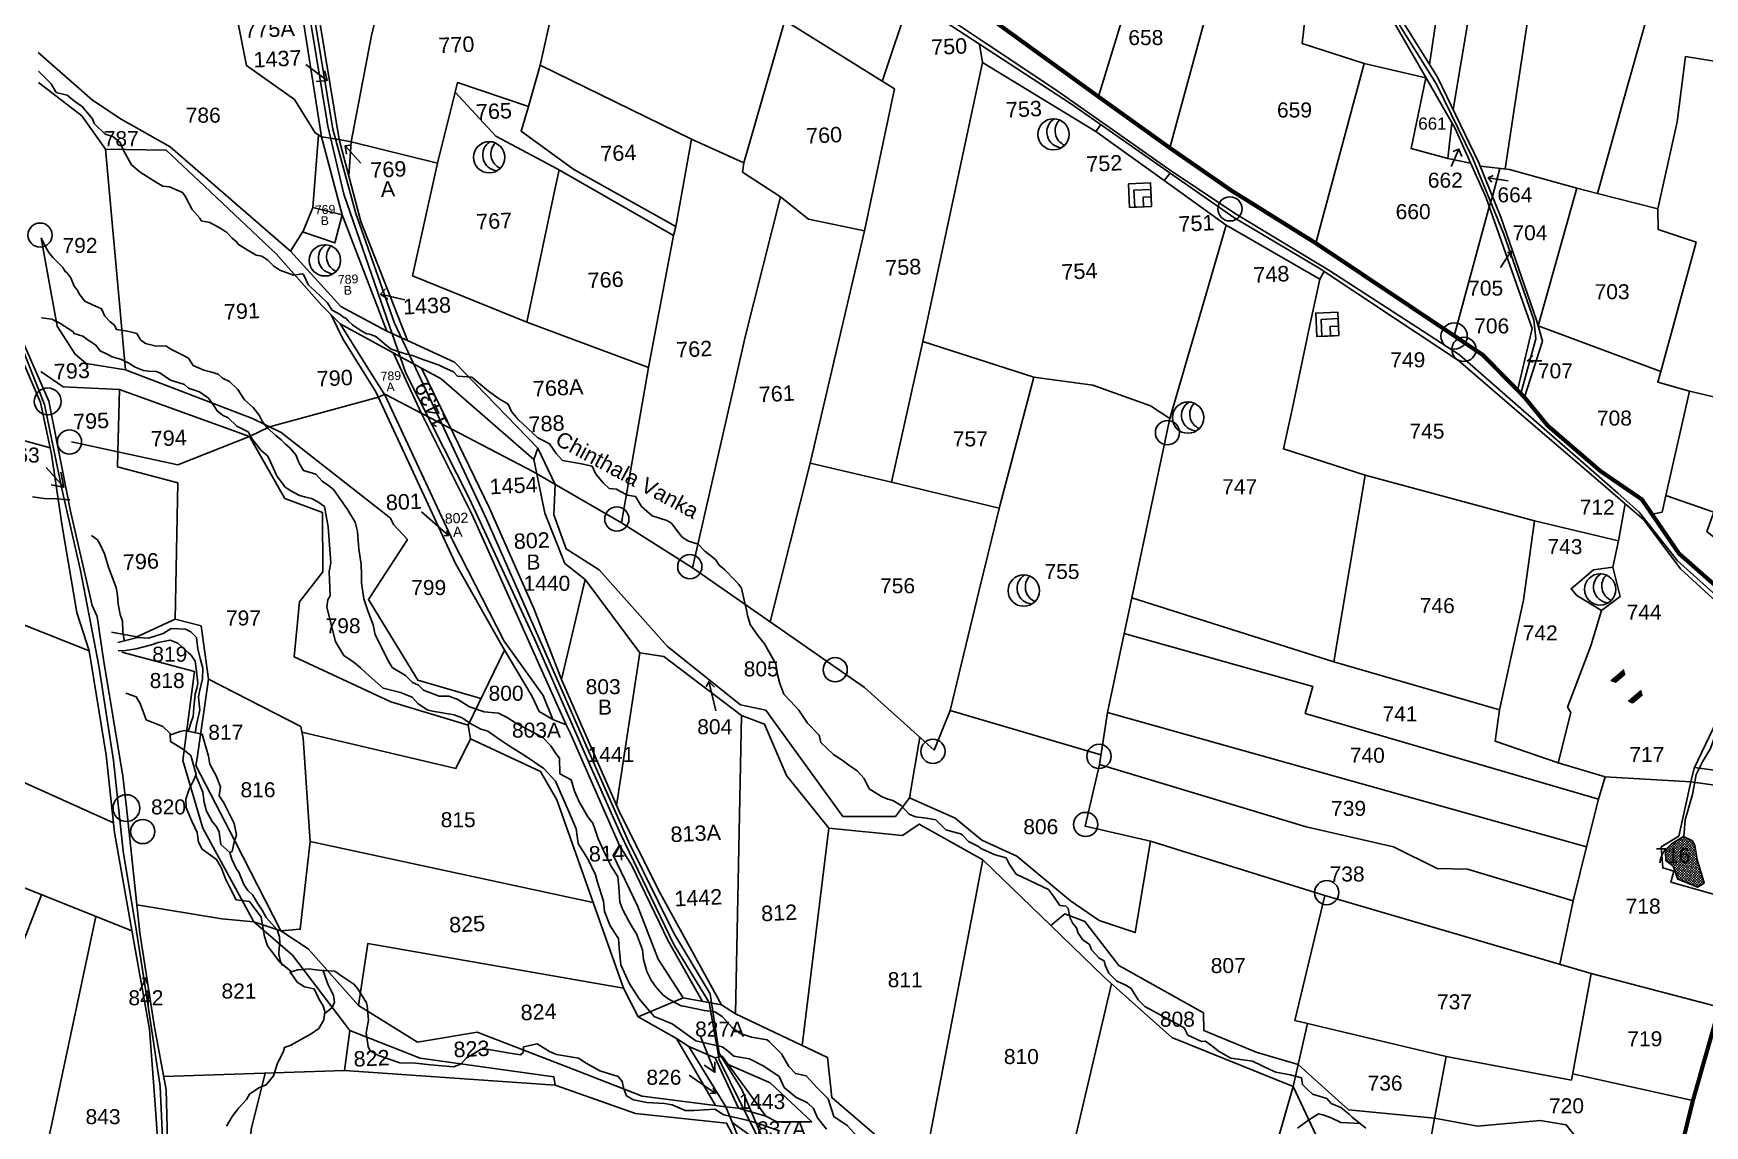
# Model space of a CAD drawing. Header units: millimetres. Extents: x 194974 to 225661, y 1604136 to 1614862.
# Drawn here: x 197911 to 199803, y 1606914 to 1608151 of the extents above; entities that cross this region are included whole.
import ezdxf

# ---------------------------------------------------------------- set-up
doc = ezdxf.new("R2010")
doc.units = ezdxf.units.MM
doc.header["$LTSCALE"] = 15
for name, color, linetype in [('BOUNDRY STONES', 240, 'Continuous'), ('PLOTS', 7, 'Continuous'), ('PLOTS NO', 7, 'Continuous'), ('ROADS', 1, 'Continuous'), ('STREAMS', 4, 'Continuous'), ('VILLAGE BOUNDRY', 5, 'Continuous'), ('wells', 7, 'Continuous')]:
    doc.layers.add(name, color=color, linetype=linetype)
doc.styles.get("Standard").update_dxf_attribs({"font": 'arial.ttf'})

# ---------------------------------------------------------------- blocks, each defined once
blk = doc.blocks.new('DROP')
h = blk.add_hatch()
h.set_pattern_fill('ANSI31', color=1, scale=10, angle=45)
h.set_pattern_definition([(90, (-324.4107, -25.7687), (-1.25, 0), [])])
h.paths.add_polyline_path([(-9.9, -4.3), (-13.8, 4.1), (13.8, 4.1), (10.2, -4.3)])

msp = doc.modelspace()

# ---------------------------------------------------------------- hatches: boundary and pattern name
at = {"layer": 'wells'}
h = msp.add_hatch(dxfattribs=at)
h.set_pattern_fill('DASH', color=4, scale=11.805297, angle=2.6274)
h.set_pattern_definition([(2.627391, (171782.2377, 1603554.0763), (1.40646568, 1.541756024), [1.47566212, -1.47566212])])
h.paths.add_polyline_path([(199779.1, 1607241.7), (199789.2, 1607236.8), (199792.1, 1607231.5), (199793.7, 1607220.2), (199794.5, 1607215.1), (199800.1, 1607196.6), (199802.5, 1607188.7), (199795.1, 1607184.4), (199779.4, 1607190.6), (199772.6, 1607193.3), (199767.3, 1607208.1), (199759.1, 1607214.3), (199758.9, 1607224.3), (199761.1, 1607229), (199765.7, 1607233.2)])

# ---------------------------------------------------------------- linework, layer by layer
at = {"layer": 'BOUNDRY STONES', "color": 1}
for centre, radius in [((199265.7, 1607952.4), 13.7), ((197918.8, 1607922.7), 13.7), ((199519.5, 1607808.4), 14.9), ((199530.6, 1607793.3), 13.7), ((197927.5, 1607734.4), 15.2), ((197952.1, 1607688.4), 13.7), ((199195, 1607699), 13.7), ((198571.7, 1607601.2), 13.7), ((198654.3, 1607547.2), 13.7), ((198818.9, 1607430.5), 13.7), ((199117.5, 1607332.4), 13.7), ((198016.6, 1607273.8), 15.2), ((199102.4, 1607255.3), 13.7), ((198035, 1607247.3), 13.7), ((199375.3, 1607178.1), 13.7)]:
    msp.add_circle(centre, radius, dxfattribs=at)
at = {"layer": 'PLOTS'}
for points in [[(199599, 1607739.2), (199619.4, 1607802.5), (199612.6, 1607826.4), (199572.5, 1607943), (199547.6, 1608004.7), (199500.8, 1608101.5), (199459.2, 1608167.8), (199386.2, 1608290.1), (199325.3, 1608401.5), (199254.4, 1608552.3), (199202.4, 1608663), (199108, 1608784.4), (199094.4, 1608801.9), (199019.2, 1608930.4), (198954.7, 1609041), (198895.6, 1609142.4), (198833.5, 1609249.1), (198791.9, 1609352), (198768.4, 1609399.9), (198735.9, 1609440.6), (198713.9, 1609468.1), (198650.3, 1609523.9), (198571.2, 1609589.4), (198481.5, 1609658.3)], [(199020.1, 1608903.6), (199070.4, 1608819), (199092.4, 1608782.2), (199102.4, 1608781), (199166.5, 1608690.4), (199196.7, 1608652.3), (199254.7, 1608525.2), (199301.6, 1608422.5), (199342.4, 1608351.6), (199410.5, 1608234.8), (199488.1, 1608099.9), (199520.5, 1608043.5), (199555.7, 1607964.8), (199594.7, 1607854.4), (199607.9, 1607817.1), (199591.4, 1607746.9)], [(198125.6, 1608592.3), (198189.9, 1608555.1), (198314, 1608491.6), (198435.1, 1608429.7), (198561.7, 1608380.4), (198669.2, 1608331.8), (198729.5, 1608304.5), (198843.6, 1608229.8), (198903.3, 1608190.7), (198982.1, 1608139.1), (199086.5, 1608070.8), (199198.1, 1607992.9), (199270, 1607942.8), (199366.8, 1607885.3), (199453.3, 1607827.9), (199524.5, 1607780.7), (199590.6, 1607723.8), (199685.3, 1607642.4), (199713.2, 1607618.4), (199734.4, 1607600.2), (199775.7, 1607544.7), (199852.4, 1607474.5), (199888.5, 1607451.1), (199921.5, 1607432.8)], [(198177, 1608477.2), (198192.3, 1608322.6), (198212.6, 1608193.1), (198237.5, 1608033.9), (198257.3, 1608031.1)], [(198338, 1608331.1), (198294.1, 1608148.7), (198271.1, 1608028.5), (198257.3, 1608031.1), (198224.1, 1608232.8), (198210.6, 1608315.4), (198197.9, 1608469.5)], [(199512.2, 1608009.3), (199470.7, 1608020.6), (199487.5, 1608100.9), (199417.6, 1608117.2), (199347.6, 1608139.5), (199350.9, 1608169.5), (199363.6, 1608226.3), (199376.4, 1608293.2), (199388.9, 1608374.5)], [(199527.1, 1608354.3), (199491.7, 1608116)], [(199565.9, 1608348.9), (199518.4, 1608065)], [(199577.3, 1607997.6), (199628.9, 1608340.1)], [(199755.2, 1608232.2), (199711.2, 1608075.4), (199681.6, 1607969.9), (199750.2, 1607952.3), (199772, 1608051), (199781.4, 1608124.8), (200090, 1608074.8)], [(198271.1, 1608028.5), (198368.7, 1608004.3), (198388.6, 1608084.6), (198391.3, 1608095.4), (198471.6, 1608068.4), (198485, 1608115), (198507.7, 1608216.5)], [(199246.5, 1608200.5), (199161, 1608224.1), (199116.8, 1608079.5)], [(199197.6, 1608021.5), (199246.5, 1608200.5), (199350.9, 1608169.5)], [(198872.2, 1608096.8), (198903.3, 1608190.7)], [(198143.6, 1608160.6), (198152.6, 1608114.6), (198206.8, 1608076.1), (198230.1, 1608038.7), (198237.5, 1608033.9), (198260.9, 1607945.7), (198311.5, 1607814.1), (198334.6, 1607803.5), (198281.9, 1607938.2), (198257.3, 1608031.1)], [(198715.4, 1608004.6), (198761.7, 1608165.7), (198886, 1608088.2), (198852.1, 1607927.4), (198788.5, 1607940.8), (198757.1, 1607966)], [(197954.3, 1607688.7), (198006.9, 1607677.3), (198074.8, 1607662.6), (198155.7, 1607694.8), (198178.7, 1607705.6), (198301.8, 1607739.3), (198308.9, 1607742.6), (198385.7, 1607702.4), (198477.4, 1607654.5), (198577.1, 1607596.8), (198657.3, 1607545.8), (198745.1, 1607484.7), (198851.9, 1607410.4), (198930.9, 1607339.6), (198949, 1607384.5), (198982, 1607520.8), (199005.1, 1607616.1), (199043.9, 1607761.9), (198917.9, 1607802.2), (198985.6, 1608118.1), (198982.1, 1608139.1)], [(197916.6, 1608129.3), (197978.2, 1608075.6), (198010.5, 1608053.8), (198066.2, 1608022.5), (198151.3, 1607948.6), (198202.2, 1607904.4), (198259.3, 1607841.8), (198311.5, 1607814.1)], [(199113.9, 1608040), (198985.6, 1608118.1)], [(199362.8, 1607913.6), (199417.6, 1608117.2)], [(198471.6, 1608068.4), (198463.5, 1608040.3), (198522.9, 1607997.1), (198638.6, 1607932.4), (198656.2, 1608031.5), (198485, 1608115)], [(198334.6, 1607803.5), (198387.8, 1607778.8), (198482.3, 1607681.6), (198477.9, 1607668.7), (198372.8, 1607760.1), (198322.7, 1607787.3), (198258.5, 1607822.1), (198237.8, 1607842.8), (198186, 1607901.3), (198104.9, 1607978), (198061.7, 1608018.9), (197992.9, 1608019.9), (197965.9, 1608057.9), (197917, 1608095.5)], [(198388.6, 1608084.6), (198434.8, 1608034.7), (198505, 1607997.3), (198635.9, 1607922.3), (198638.6, 1607932.4)], [(199191.1, 1607984.5), (199114, 1608039.9), (199119.5, 1608047.8)], [(199516.8, 1608049.9), (199512.2, 1608009.3), (199538.1, 1608004.1)], [(198202.2, 1607904.4), (198216.9, 1607928), (198227.7, 1607954), (198233.8, 1608036.3)], [(198268.4, 1607989.3), (198271.1, 1608028.5)], [(198657.3, 1607545.8), (198717.4, 1607809.1), (198757.1, 1607966), (198714.1, 1607994), (198715.4, 1608004.6), (198656.2, 1608031.5)], [(197992.9, 1608019.9), (198015.6, 1607770.3), (197970.9, 1607777.2), (197958.6, 1607787.7), (197938.2, 1607819.6), (197919.9, 1607919.3)], [(198469.9, 1607824), (198340.5, 1607876.6), (198368.7, 1608004.3)], [(198635.9, 1607922.3), (198607.6, 1607772.9), (198469.9, 1607824), (198501.3, 1607972.3), (198506.5, 1607996.5)], [(199043.9, 1607761.9), (199110.5, 1607752.9), (199175.8, 1607729.4), (199197.6, 1607714.9), (199261.4, 1607934.1), (199191.1, 1607984.5), (199198.1, 1607992.9)], [(199571.1, 1607998.3), (199563, 1607966.6), (199559.2, 1607954.8), (199519.4, 1607808.8)], [(199658.4, 1607976), (199582.1, 1607997), (199549.2, 1608000.8)], [(197777.2, 1607977.1), (197724.4, 1607738.9), (197930.2, 1607681.9)], [(199753.3, 1607768.4), (199614.5, 1607819.8), (199658.4, 1607976), (199681.6, 1607969.9)], [(198216, 1607926.5), (198252.4, 1607913.8), (198260.9, 1607945.7), (198227.7, 1607954)], [(199750.2, 1607952.3), (199750.5, 1607929.1), (199793.6, 1607914.8), (199753.3, 1607768.4), (199749.9, 1607756.1), (199785.8, 1607745.8), (199871.3, 1607725.8), (199984.1, 1607699.1)], [(199261.4, 1607934.1), (199367.4, 1607872.7), (199372.5, 1607881.5)], [(198852.1, 1607927.4), (198790.6, 1607664.3), (198882.6, 1607642.8), (199004.4, 1607613.3)], [(199367.4, 1607872.7), (199356.3, 1607820.8), (199336.4, 1607727.2), (199326.5, 1607680.6), (199418.6, 1607651), (199610.5, 1607599.2), (199705.7, 1607576.6), (199713.2, 1607618.4)], [(198258.5, 1607822.1), (198295.2, 1607763.8), (198309.6, 1607741), (198386.5, 1607575.7), (198444.3, 1607463), (198488.4, 1607401.5), (198499.3, 1607374.1), (198483.7, 1607383.1), (198475.7, 1607400.3), (198441.5, 1607458), (198389.2, 1607550.8), (198348.7, 1607638), (198299, 1607745.4), (198261.6, 1607805.2), (198248.2, 1607832.5)], [(197896.4, 1607809), (197928.7, 1607734.7), (197953.3, 1607610), (197977.8, 1607503.3), (197983.4, 1607490.7), (197990.8, 1607442.1), (198012.4, 1607309.8), (198016.8, 1607274.5), (198031.7, 1607132.4), (198048.5, 1607025.9), (198061.5, 1606954.9), (198064, 1606869.3)], [(198882.6, 1607642.8), (198917.9, 1607802.2)], [(197896.5, 1607786), (197919.2, 1607733.3), (197931.7, 1607674.7), (197943.9, 1607593.1), (197960.5, 1607495.2), (197974.4, 1607451.8), (197993.8, 1607333.8), (198002.9, 1607246.3), (198024.1, 1607126.9), (198042.5, 1607023.3), (198048.6, 1606943.5), (198055.6, 1606845.9)], [(198514.2, 1607368.1), (198483, 1607438.1), (198429.8, 1607557.2), (198408.1, 1607605.8), (198350.7, 1607720.7), (198318.5, 1607789.6)], [(197919.6, 1607768.3), (197944.9, 1607751), (198008.7, 1607747.9), (198155.7, 1607694.8), (198195.8, 1607624.4), (198238.7, 1607608.5), (198238.9, 1607541.2), (198212.6, 1607507.3), (198206.5, 1607445.3), (198315.9, 1607394), (198403.3, 1607367.7), (198444.6, 1607452.8)], [(198417.9, 1607397.8), (198346.4, 1607418.7), (198290.4, 1607510), (198334.7, 1607578.1), (198318.9, 1607594.8), (198315.6, 1607602.1), (198191.7, 1607699.3), (198159.3, 1607715.1), (198015.6, 1607770.3)], [(198350.5, 1607772.2), (198386.7, 1607697.6), (198427.2, 1607614.3), (198477.9, 1607499.8), (198509, 1607419.4), (198551.1, 1607323.5), (198575.2, 1607268.3), (198620.9, 1607177.4), (198686.1, 1607058.5), (198690.2, 1607051), (198646.9, 1607059)], [(198577.1, 1607596.8), (198607.6, 1607772.9)], [(197724.4, 1607738.9), (197713.4, 1607696.9), (197805.6, 1607640.9), (197735.5, 1607546.7), (197974.4, 1607451.8)], [(198008.7, 1607747.9), (198006.9, 1607677.3), (198006.4, 1607660.4), (198074.6, 1607642.3), (198071.7, 1607487.6), (198028.4, 1607467.7), (197999.6, 1607473.2)], [(199785.8, 1607745.8), (199759.2, 1607627.8), (199754.9, 1607609), (199743.6, 1607606.5)], [(199197.6, 1607714.9), (199154.6, 1607512), (199383.3, 1607439.6)], [(198535.9, 1607532.7), (198512.8, 1607551), (198490.3, 1607607.7), (198481.2, 1607652.3), (198477.8, 1607668.7)], [(198902.9, 1607285.4), (198887.1, 1607264.3), (198827.7, 1607264.3), (198740.2, 1607384.6), (198711.8, 1607390.8), (198629.1, 1607456.8), (198551.8, 1607543.5), (198514.2, 1607567.4), (198500.5, 1607605.8), (198502, 1607640.3), (198482.3, 1607681.6)], [(198790.6, 1607664.3), (198745.1, 1607484.7)], [(199570.9, 1607385.1), (199383.3, 1607439.6), (199418.6, 1607651)], [(199759.2, 1607627.8), (199813.4, 1607608.9), (199817.2, 1607619.7), (199847.4, 1607627.1), (199858.6, 1607611), (199849.8, 1607580.1), (199827.4, 1607569.2), (199805.7, 1607587.1), (199813.4, 1607608.9)], [(199705.7, 1607576.6), (199699, 1607546.5), (199677.3, 1607543.6), (199651.9, 1607522.2), (199658.4, 1607514.5), (199686.2, 1607497.5), (199674.4, 1607457.7), (199647.9, 1607388.1), (199651.6, 1607382.2), (199637.3, 1607325.1), (199566.1, 1607349.6), (199570.9, 1607385.1), (199598, 1607509.2), (199610.5, 1607599.2)], [(197735.5, 1607546.7), (197648.2, 1607416.5), (198001.8, 1607257.3)], [(198597.7, 1607449.5), (198535.9, 1607532.7), (198509, 1607419.4)], [(199686.2, 1607497.5), (199707.3, 1607513.5), (199699, 1607546.5)], [(199154.6, 1607512), (199146, 1607471.7), (199359.6, 1607411.4), (199350.9, 1607380.9), (199682.9, 1607283.9), (199690.3, 1607309.2), (199637.3, 1607325.1)], [(198071.7, 1607487.6), (198101.1, 1607480.2), (198109.5, 1607419.9), (198096.5, 1607330.2), (198095.3, 1607322), (198139.5, 1607236), (198191.4, 1607135), (198160.8, 1607144.9), (198102.9, 1607251), (198080.3, 1607327.8), (198093.6, 1607428.5), (198011.3, 1607450.4)], [(199853, 1607165.2), (199764.8, 1607190.1), (199768.3, 1607202.5), (199755.6, 1607206.1), (199753.7, 1607229.9), (199773.7, 1607242.1), (199787.6, 1607303.5), (199791.1, 1607319.1), (199834.1, 1607409), (199852.4, 1607474.5)], [(199146, 1607471.7), (199127, 1607381.9), (199669.4, 1607229.9), (199682.9, 1607283.9)], [(198571.5, 1607276.7), (198597.7, 1607449.5), (198624.8, 1607445.4), (198712.9, 1607378.7)], [(198109.5, 1607419.9), (198213.9, 1607366.2), (198216.5, 1607353.2), (198224.7, 1607236), (198213.4, 1607136.6), (198191.4, 1607135), (198222.4, 1607114.3), (198279.1, 1607050.3), (198289.8, 1607120.4), (198579.1, 1607069.9), (198544.8, 1607166.8), (198224.7, 1607236)], [(197648.2, 1607416.5), (197582.8, 1607325.5), (197723.4, 1607256.3), (197817.9, 1607216.7), (198022.7, 1607134.8)], [(198949, 1607384.5), (199119.6, 1607334.2)], [(199669.4, 1607229.9), (199654.2, 1607168.7), (199534.8, 1607204.5), (199500.2, 1607205.6), (199450.8, 1607230.1), (199351.9, 1607252.8), (199216.9, 1607293.4), (199117.9, 1607323.2), (199127, 1607381.9)], [(198544.8, 1607166.8), (198503.7, 1607283), (198485.1, 1607315.2), (198405.9, 1607352.1), (198403.3, 1607367.7)], [(198595.7, 1607037.3), (198646.9, 1607059), (198618.4, 1607102.6), (198594.9, 1607163.2), (198567.7, 1607220.4), (198574.8, 1607231.4), (198540, 1607310.6), (198518.7, 1607359.2), (198514.2, 1607368.1), (198499.3, 1607374.1)], [(198706, 1607040.8), (198712.9, 1607378.7), (198739, 1607368.7), (198763.6, 1607310.8), (198811.5, 1607251.1)], [(198215.2, 1607359.7), (198389.6, 1607318.5), (198405.9, 1607352.1)], [(199175.8, 1607236.5), (199158.6, 1607132.9), (199117.6, 1607146.5), (199085.3, 1607168.7), (199024.3, 1607219.4), (198985, 1607237.7), (198954.6, 1607262.4), (198902.9, 1607285.4), (198914.8, 1607354)], [(199117.9, 1607323.2), (199102, 1607253.2), (199175.8, 1607236.5), (199373, 1607174.8), (199674.8, 1607086.5)], [(199690.3, 1607309.2), (199787.6, 1607303.5), (199887.1, 1607289.6)], [(199791.5, 1607319.9), (199891.6, 1607306.4)], [(198986, 1607215.3), (198914, 1607255.7), (198895.1, 1607242.9), (198811.5, 1607251.1), (198781.4, 1607005.1)], [(198668.6, 1607055), (198629.9, 1607123.7), (198588.6, 1607208.7), (198574.8, 1607231.4)], [(198923.3, 1606887.8), (198986, 1607215.3), (199062.8, 1607141)], [(197920.3, 1607175.7), (197781.4, 1606819.4)], [(199353.6, 1607029.9), (199339.2, 1607033.4), (199373, 1607174.8)], [(198028.3, 1607164.4), (198124.6, 1607148.4), (198160.8, 1607144.9), (198204.4, 1607107.4), (198269.6, 1607022.1), (198263.3, 1606976.5), (198058.8, 1606969.8)], [(199773.4, 1606876.6), (199688, 1606862.7), (199646.4, 1606915), (199617, 1606920.1), (199545.9, 1606913.7), (199497.3, 1606922.8), (199400, 1606932.2), (199343.1, 1606983.6), (199295.5, 1606997.3), (199236.2, 1607022.1), (199235.6, 1607041.8), (199139.9, 1607095.6), (199101.6, 1607145.4), (199078.8, 1607154.1), (199062.8, 1607141), (199123.3, 1607082.4), (199199.8, 1607014), (199337.4, 1606958.6)], [(199639.1, 1607097), (199654.2, 1607168.7)], [(197904.5, 1606786.9), (197982, 1607151.1)], [(199510.3, 1606992.4), (199652.2, 1606965.8), (199654.9, 1606980.2), (199674.8, 1607086.5), (199819.9, 1607048.4)], [(198639.1, 1607013), (198595.7, 1607037.3), (198579.1, 1607069.9)], [(199078.7, 1606849.9), (199131.7, 1607074.8)], [(198279.1, 1607050.3), (198346, 1607008.7), (198413.6, 1607019.9), (198528, 1606975.8), (198600.3, 1606947.8), (198694.9, 1606935.7), (198653.2, 1607003.7), (198639.1, 1607013), (198683.5, 1606937.2)], [(198690.2, 1607051), (198706, 1607040.8), (198810.2, 1606991.5), (198815, 1606946.1), (198868.1, 1606900.3), (198928.8, 1606886.5), (199012.2, 1606875), (199084.3, 1606847.8), (199169.9, 1606782.1), (199207.7, 1606776.8), (199233.8, 1606805.9), (199318.5, 1606892.9)], [(198263.3, 1606976.5), (198501.9, 1606960.1), (198500.5, 1606969.5), (198349.1, 1606990.8), (198269.6, 1607022.1)], [(199348.4, 1606222.2), (199355.1, 1606279.4), (199356.1, 1606288.4), (199387.3, 1606416.6), (199408.6, 1606504), (199413.8, 1606545.9), (199443.8, 1606683.2), (199466.1, 1606785.4), (199471.1, 1606808.3), (199483.5, 1606848.9), (199497.2, 1606922.2), (199510.3, 1606992.4), (199353.6, 1607029.9), (199337.4, 1606958.6)], [(198694.9, 1606935.7), (198709.6, 1606933.9), (198683.1, 1606990.9), (198653.2, 1607003.7)], [(198683.1, 1606990.9), (198691, 1606992.8), (198740.4, 1606925.1), (198709.6, 1606933.9)], [(198740.4, 1606925.1), (198752.9, 1606918.5), (198792.4, 1606918.6), (198745.1, 1606962.8), (198697.7, 1606983.6)], [(198501.9, 1606960.1), (198592.7, 1606928.1), (198696, 1606917.2), (198708.8, 1606892.9), (198720.3, 1606842.8), (198532.6, 1606853.2), (198155.6, 1606875.1), (198157.6, 1606909.9), (198173.8, 1606973.5)], [(199653.6, 1606973), (199789.8, 1606942.7)], [(199679.5, 1606803.5), (199637.9, 1606831.9), (199565.1, 1606836.2), (199526.8, 1606845.7), (199479.2, 1606850.1), (199422.8, 1606867.3), (199377.1, 1606873.4), (199337.4, 1606958.6), (199318.5, 1606892.9), (199357.2, 1606850.9), (199421.2, 1606816.9), (199499.6, 1606803.4), (199563.2, 1606798.2), (199627.4, 1606806), (199637.9, 1606831.9)], [(198748.5, 1606744.7), (198737.3, 1606808), (198729.7, 1606851.1), (198694.9, 1606935.7)], [(198702.3, 1606917.7), (198727.6, 1606899.8), (198766.6, 1606802.8), (198801.5, 1606716), (198834.2, 1606634.6), (198859.9, 1606570.7), (198896.1, 1606497.6), (198906.3, 1606476.9), (198864.7, 1606478.7)]]:
    msp.add_lwpolyline(points, dxfattribs=at)
at = {"layer": 'PLOTS NO'}
for points in [[(198243.8, 1608097.8), (198219.8, 1608115.8)], [(198231.3, 1608096.5), (198243.8, 1608097.8), (198241.2, 1608108.9)], [(198265.6, 1608014.3), (198264.2, 1608023.9), (198269.3, 1608024.6)], [(198264.2, 1608023.9), (198282, 1608004)], [(199525, 1608020.2), (199516.2, 1608000.5)], [(199518.2, 1608017.5), (199525, 1608020.2), (199528.3, 1608011.7)], [(199562.3, 1607982.6), (199558.1, 1607987.6), (199563.7, 1607990.2)], [(199558.1, 1607987.6), (199580.5, 1607984.3)], [(199584.1, 1607904.5), (199572, 1607886.2)], [(199579.8, 1607902.6), (199584.1, 1607904.5), (199583.6, 1607897.5)], [(198312.6, 1607850), (198304.2, 1607855.9), (198309.8, 1607861.9)], [(198304.2, 1607855.9), (198331.6, 1607849.3)], [(199609.1, 1607778.9), (199602.5, 1607780.3), (199608.7, 1607786.3)], [(199602.5, 1607780.3), (199618.6, 1607780.3)], [(197945.6, 1607637.1), (197925.9, 1607659.5)], [(197931.3, 1607639.8), (197945.6, 1607637.1), (197942.2, 1607654.1)], [(198381.1, 1607582.7), (198350.6, 1607609.5)], [(198376.1, 1607582.3), (198381.1, 1607582.7), (198379.1, 1607588.3)], [(198672.7, 1607411.1), (198675.9, 1607417.2), (198682.1, 1607410.7)], [(198675.9, 1607417.2), (198683.8, 1607384.1)], [(198038.7, 1607081.5), (198031.6, 1607066.8)], [(198034.2, 1607080.8), (198038.7, 1607081.5), (198039.5, 1607075.3)], [(198682.8, 1606974.7), (198666.1, 1607016.2)], [(198670.6, 1606982.8), (198682.8, 1606974.7), (198682.8, 1606986.6)], [(198683.3, 1606950.8), (198653.4, 1606971.4)], [(198677.4, 1606951), (198683.3, 1606950.8), (198680.8, 1606957.2)]]:
    msp.add_lwpolyline(points, dxfattribs=at)
msp.add_circle((198929.5, 1607338.1), 13.7, dxfattribs=at)
at = {"layer": 'ROADS'}
for points in [[(199022.1, 1608911.3), (199093.3, 1608787.6), (199105.9, 1608781.6), (199199.3, 1608658.8), (199269.6, 1608509.1), (199316.8, 1608406.1), (199373.6, 1608306.2), (199450.8, 1608171.2), (199499.4, 1608093.6), (199540.8, 1608009.4), (199575.6, 1607923.7), (199609.9, 1607826.6), (199612.1, 1607805.2), (199595, 1607743.3)], [(198146.3, 1608587.4), (198182.3, 1608486), (198195.3, 1608344.4), (198218.4, 1608204.4), (198244.4, 1608046.2), (198262.8, 1607969.1), (198304.7, 1607847.8), (198332.7, 1607766.4), (198404.5, 1607624.7), (198478.6, 1607465.6), (198543, 1607318.8), (198575.7, 1607244.5), (198636.4, 1607119.4), (198676.3, 1607053.5)], [(198740.5, 1606891.3), (198713.2, 1606955.2), (198687.7, 1606996.2), (198677.2, 1607063.4), (198636.2, 1607132.3), (198584.8, 1607235.9), (198551.8, 1607311.1), (198517.8, 1607388.6), (198488, 1607456.4), (198424.2, 1607600.9), (198367.9, 1607720.9), (198320, 1607822.9), (198276.4, 1607947), (198250.3, 1608042.8), (198230.5, 1608161.6), (198210.5, 1608281.7), (198198.7, 1608383.9), (198187.9, 1608477), (198158.5, 1608580.6)], [(198905.9, 1608195.8), (198988.7, 1608140.6), (199067.6, 1608087.9), (199129.3, 1608044.5), (199199.5, 1607995.1), (199272.7, 1607946.4), (199378.9, 1607882.2), (199477.4, 1607818.4), (199525.5, 1607787.2), (199594.9, 1607726.5), (199662.6, 1607667.3), (199704.9, 1607630.3), (199729.1, 1607609.1), (199772.3, 1607553.9), (199841.5, 1607491.8)], [(197892.6, 1607810.2), (197923.7, 1607730.7), (197943.4, 1607635.2), (197964.6, 1607542.9), (197985.4, 1607434.8), (198002, 1607327.7), (198012.7, 1607225.1), (198027.8, 1607134.2), (198040.3, 1607054.3), (198054.9, 1606958.4), (198060.9, 1606824.6)], [(198676.3, 1607053.5), (198687.6, 1606989.1), (198713, 1606937.9), (198736.8, 1606889.8), (198772.7, 1606797.3), (198814.9, 1606688.7), (198859.5, 1606586.9), (198891.1, 1606514.6), (198927.9, 1606440.8), (198962.7, 1606354.4), (198976.2, 1606317.7)]]:
    msp.add_lwpolyline(points, dxfattribs=at)
at = {"layer": 'STREAMS'}
for points in [[(197916.9, 1608108.3), (197921.3, 1608104.3), (197931.4, 1608094), (197937.1, 1608084.3), (197949.6, 1608081.1), (197955.9, 1608075.9), (197960.8, 1608072.2), (197965.9, 1608068.6), (197978.2, 1608054.4), (197980.1, 1608049), (197992.5, 1608036.9), (198001.2, 1608034.5), (198009.5, 1608027.5), (198012.9, 1608019.4), (198022.2, 1608002.4), (198032.3, 1607994.1), (198050.5, 1607982.3), (198057.6, 1607978), (198065.4, 1607977.2), (198080, 1607971), (198083.2, 1607966.8), (198090.8, 1607951.7), (198099.5, 1607941.9), (198101.3, 1607939), (198111.1, 1607936.9), (198123.5, 1607930.1), (198130.1, 1607925.7), (198136.4, 1607919.1), (198140.7, 1607915.4), (198143.4, 1607912.2), (198155.1, 1607904.9), (198163.3, 1607900), (198170, 1607899), (198176.6, 1607894.3), (198183.2, 1607888), (198190.3, 1607883.1), (198205.5, 1607877.4), (198215.9, 1607878.8), (198217, 1607878), (198222.8, 1607865.9), (198229.4, 1607860.1), (198243.9, 1607846.4), (198249.5, 1607837.6), (198258.6, 1607832.9), (198261.7, 1607830.2), (198265.4, 1607828.2), (198267.5, 1607825.5), (198272.4, 1607821.1), (198273.8, 1607820.1), (198282.9, 1607814.1), (198288.8, 1607810.8), (198291.9, 1607810.4), (198298.1, 1607808.2), (198300.9, 1607806.2), (198310.9, 1607797.8), (198316.1, 1607793.6), (198326.5, 1607790.2), (198333.7, 1607787.8), (198340.4, 1607786.2), (198348, 1607783.3), (198370.4, 1607775.5), (198375.8, 1607772.7), (198386.8, 1607767.7), (198391.2, 1607762.9), (198407.6, 1607761.9), (198415.1, 1607755.4), (198426.5, 1607746), (198438.5, 1607737.4), (198448.7, 1607731.3), (198452.4, 1607722.9), (198460, 1607713.9), (198482.2, 1607693.3), (198487.6, 1607690.5), (198495.5, 1607686.5), (198503.2, 1607675.5), (198510.2, 1607667.6), (198531.6, 1607663.6), (198543.9, 1607660.9), (198548.1, 1607652), (198556.6, 1607641.6), (198562.9, 1607635.8), (198571.2, 1607635.1), (198574.9, 1607632.8), (198583.7, 1607628.3), (198592.9, 1607626.8), (198599.8, 1607615.3), (198611.6, 1607604.8), (198628.4, 1607599.6), (198633.5, 1607596.5), (198640, 1607587.7), (198645.8, 1607580.5), (198652.9, 1607576.2), (198663.6, 1607572.8), (198671.4, 1607564.6), (198683.4, 1607555.3), (198687.5, 1607549.1), (198694.1, 1607543.6), (198705.8, 1607531.5), (198709.9, 1607527), (198712.8, 1607522.8), (198716.6, 1607505.8), (198719, 1607496.6), (198719.7, 1607491.9), (198722.7, 1607481.9), (198731.3, 1607469.1), (198738.9, 1607460), (198742.4, 1607453.9), (198751.5, 1607437.3), (198753.7, 1607425.3), (198756.1, 1607415), (198760.8, 1607402.8), (198768.1, 1607394.9), (198777.7, 1607384.6), (198787.4, 1607370.1), (198800.8, 1607356.5), (198802.5, 1607348.1), (198809.4, 1607341.8), (198816.9, 1607334.4), (198826.9, 1607328.2), (198832.9, 1607323.6), (198843.7, 1607316.1), (198851.6, 1607307.3), (198857.3, 1607295.8), (198871.3, 1607286.8), (198878.6, 1607283.8), (198884, 1607282.5), (198893.6, 1607276.9), (198902.6, 1607266.8), (198909.6, 1607263.8), (198922.1, 1607262.5), (198932.7, 1607260.5), (198937.3, 1607256), (198944, 1607249.1), (198960.7, 1607244.7), (198962.7, 1607243.7), (198969.7, 1607236), (198981, 1607230.2), (198983.8, 1607228.1), (198999.9, 1607220.9), (199012.4, 1607217.6), (199016.1, 1607209.8), (199023.8, 1607198.9), (199060.2, 1607181.5), (199066.1, 1607174.1), (199073.2, 1607163.7), (199079.8, 1607162.6), (199082.7, 1607160.3), (199084.9, 1607149.3), (199087.9, 1607143.1), (199092, 1607138.4), (199093.9, 1607132.1), (199099.2, 1607124.7), (199106.6, 1607119.2), (199108.9, 1607113.3), (199117.6, 1607103.7), (199123.5, 1607100.7), (199124.6, 1607095.8), (199128.6, 1607086.9), (199137.5, 1607078), (199147.1, 1607073.7), (199153.9, 1607069.6), (199161.7, 1607056.8), (199169.5, 1607049.1), (199213.8, 1607025.1), (199218.2, 1607016.8), (199233.6, 1607009.6), (199238, 1607009.8), (199246.7, 1607003.5), (199252.7, 1606998.5), (199266.8, 1606990.7), (199291.4, 1606987.4), (199311.8, 1606977.3), (199317.7, 1606974.9), (199333.8, 1606971.6), (199346.9, 1606968.2), (199347.7, 1606960.7), (199353.2, 1606955.7), (199359.3, 1606949.8), (199375.4, 1606945.1), (199380.3, 1606939.3), (199391.4, 1606934.6), (199400.7, 1606927.3), (199404, 1606923.8), (199419.7, 1606911.4)], [(197920.1, 1607919.6), (197924.9, 1607909.4), (197928.9, 1607903), (197933.2, 1607897.5), (197940.6, 1607890), (197944.4, 1607885.9), (197947.2, 1607881.6), (197949.1, 1607880.2), (197953.7, 1607874.3), (197957.5, 1607864.8), (197960.8, 1607860.7), (197963.7, 1607855.2), (197969.4, 1607847.7), (197978.2, 1607843.8), (197988.4, 1607839.1), (197992.3, 1607830.9), (197998.2, 1607824.5), (198003, 1607820.8), (198005.5, 1607815.7), (198017.7, 1607814.1), (198028.3, 1607811.4), (198032.4, 1607804.2), (198038, 1607799.8), (198050.2, 1607796.8), (198061.3, 1607797.3), (198066.9, 1607793.7), (198078.9, 1607787.5), (198086.9, 1607783.2), (198092, 1607775.1), (198104.1, 1607769.9), (198111.6, 1607768), (198120.3, 1607765.2), (198125.4, 1607760.8), (198133.4, 1607756.9), (198142.6, 1607747.9), (198150.4, 1607736.2), (198160, 1607727.5), (198166.9, 1607718.9), (198170.2, 1607712), (198175.7, 1607704.6), (198179.2, 1607701.3), (198185.8, 1607695.7), (198191.6, 1607690.7), (198196.1, 1607686.3), (198201.7, 1607681.7), (198208.2, 1607674), (198212.2, 1607664.3), (198217.1, 1607656), (198230.8, 1607651.8), (198238.3, 1607644), (198245.2, 1607639.3), (198251, 1607634.7), (198266.8, 1607612), (198275.6, 1607597.6), (198278.2, 1607587.1), (198278.8, 1607576.7), (198279.6, 1607567.5), (198282.3, 1607549.6), (198282.7, 1607538.1), (198282.5, 1607528.8), (198285.4, 1607510.7), (198289.9, 1607497.3), (198296, 1607481.5), (198298, 1607470), (198313.1, 1607440.1), (198317.3, 1607433.1), (198332.6, 1607423.8), (198340.4, 1607416.1), (198347.1, 1607413.2), (198352.7, 1607407.2), (198370.6, 1607400.6), (198381.6, 1607400.5), (198391.6, 1607396.8), (198404.8, 1607388.5), (198421.4, 1607382.7), (198437.9, 1607381.4), (198447.6, 1607376.5), (198458, 1607369.5), (198488, 1607353.8), (198496.8, 1607344.4), (198502.8, 1607335.7), (198506.7, 1607330.3), (198507.2, 1607312.8), (198520, 1607305.9), (198523.6, 1607293), (198529.5, 1607280.2), (198533, 1607274.4), (198538.9, 1607264.1), (198544.6, 1607256.6), (198547, 1607249.3), (198550.5, 1607239.1), (198559, 1607221), (198565.6, 1607207.2), (198568.8, 1607202.9), (198572.7, 1607196), (198574.1, 1607184.7), (198574.9, 1607167.2), (198578.3, 1607158.5), (198585.4, 1607145.7), (198589.6, 1607138.8), (198594.1, 1607131.3), (198600.9, 1607113.5), (198602, 1607102.5), (198605.6, 1607088.7), (198610.5, 1607079.1), (198615.9, 1607071.4), (198623.8, 1607062.5), (198629.7, 1607057.7), (198644.6, 1607049.8), (198645.2, 1607049.8), (198670.8, 1607044.6), (198682.5, 1607043.1), (198690.8, 1607037.8), (198702.1, 1607025.2), (198711.3, 1607018.5), (198724.3, 1607014.4), (198742, 1607011.3), (198744.2, 1607009.6), (198758.2, 1606995.7), (198766.3, 1606981.2), (198773.8, 1606973.2), (198786.1, 1606970.8), (198798.6, 1606957.1), (198810.9, 1606944.5), (198817.2, 1606924.5), (198832.5, 1606914.5), (198844.8, 1606900.8)], [(198809.1, 1606910.2), (198798.7, 1606923), (198794.2, 1606933.5), (198787.5, 1606940.1), (198774.2, 1606946.6), (198761, 1606957.6), (198755.3, 1606969.7), (198738.2, 1606981.4), (198721.7, 1606989.9), (198704, 1606992.8), (198696.1, 1606999.7), (198691.1, 1607003.5), (198661, 1607010.4), (198634.5, 1607029.5), (198613.8, 1607037.8), (198596.8, 1607057.7), (198585.8, 1607075.6), (198576.1, 1607096.3), (198574.3, 1607115.6), (198573.4, 1607126.1), (198564, 1607140.4), (198557.7, 1607156.7), (198556.7, 1607168.6), (198549.5, 1607191.1), (198547.5, 1607198.3), (198539.4, 1607215.6), (198527.8, 1607233.9), (198525.6, 1607250.3), (198515.8, 1607273.2), (198502.2, 1607304.5), (198489.1, 1607318.6), (198467.8, 1607333.2), (198450.8, 1607343.4), (198438.5, 1607351.8), (198425.6, 1607360.8), (198417.9, 1607363.3), (198405.4, 1607370), (198396.7, 1607376), (198387.6, 1607379.3), (198363, 1607383.7), (198356.9, 1607385.1), (198346.4, 1607392.2), (198339.9, 1607399.4), (198326.7, 1607404.6), (198307.2, 1607409.7), (198288.1, 1607426.8), (198281.7, 1607432.6), (198274.5, 1607438.6), (198262.5, 1607446.8), (198253.8, 1607460.8), (198253, 1607463.7), (198243.6, 1607501.6), (198244.6, 1607509.5), (198247.2, 1607514.3), (198245.9, 1607541.6), (198247.8, 1607551.4), (198245, 1607592.5), (198240.7, 1607615.3), (198233.1, 1607620.6), (198226, 1607624.3), (198218, 1607626.4), (198212.6, 1607627.9), (198201.8, 1607633.5), (198196, 1607637.8), (198193.8, 1607641.2), (198187.3, 1607649.4), (198186.1, 1607651.7), (198179.1, 1607666.6), (198176.5, 1607672.5), (198168.8, 1607679.1), (198163.9, 1607685.5), (198159.4, 1607691.3), (198154.2, 1607700.1), (198141.5, 1607706.3), (198131.6, 1607715.9), (198125.2, 1607718.7), (198119.1, 1607723.6), (198115.9, 1607729.1), (198109.5, 1607738.2), (198099.2, 1607745.4), (198086.9, 1607749.4), (198082.3, 1607753.5), (198066.4, 1607758.4), (198054.4, 1607766.6), (198050.1, 1607768.1), (198041.6, 1607768.6), (198035.9, 1607769.5), (198026.5, 1607773.2), (198019.2, 1607777.7), (198010.9, 1607781.7), (198000.3, 1607784.7), (197995.7, 1607787.4), (197986.7, 1607791.6), (197981.4, 1607798.5), (197973.3, 1607803.8), (197967.4, 1607808.3), (197957.3, 1607811.2), (197955.9, 1607813.7), (197941.3, 1607822.9), (197932.3, 1607827.4), (197920.4, 1607828.9)], [(197952.4, 1607623.1), (197937.4, 1607624.1), (197923.3, 1607624.4), (197910.3, 1607626.3)], [(198014.2, 1607462.3), (198012.5, 1607472.9), (198012.2, 1607485.5), (198009.4, 1607493.2), (198007.3, 1607504.8), (198006.5, 1607515.1), (198004.8, 1607523.5), (197996.8, 1607545.7), (197995.1, 1607550.3), (197991.7, 1607561.8), (197986.8, 1607572.3), (197983.7, 1607577.5), (197977.2, 1607582.5)], [(198006.7, 1607461.5), (198018.6, 1607464.3), (198029.2, 1607467), (198041.5, 1607466.3), (198058, 1607471.4), (198067.2, 1607477.2), (198083.3, 1607476.4), (198089.4, 1607473.5), (198095.7, 1607466.9), (198097.5, 1607454.1), (198100.6, 1607441.6), (198102.9, 1607432.3), (198102.5, 1607420.3), (198099.1, 1607406), (198098.1, 1607400), (198099.5, 1607384.6), (198095.8, 1607368.6), (198094.3, 1607358.5)], [(199779.6, 1607241.5), (199781.2, 1607260.6), (199789.3, 1607289.4), (199793.6, 1607311.7), (199800.8, 1607326.2), (199809.6, 1607341.3), (199813.8, 1607353.1), (199837.2, 1607406.1), (199835.1, 1607428.6), (199834.8, 1607448), (199840.5, 1607461.4), (199848.6, 1607479.2)], [(198086.4, 1607360.3), (198089.7, 1607371.5), (198092.2, 1607377), (198092.7, 1607387.7), (198094.5, 1607403.2), (198096.1, 1607409.2), (198097.4, 1607415.3), (198095.4, 1607431.8), (198094.4, 1607440.3), (198089.7, 1607447), (198086.7, 1607449.7), (198074.8, 1607460.7), (198066.2, 1607464.1), (198052.4, 1607461.5), (198045, 1607458.7), (198027.5, 1607454.1), (198015.6, 1607452.3), (198007.2, 1607451.9)], [(198756.2, 1606907.8), (198735.1, 1606915.5), (198726.8, 1606918), (198719, 1606920.5), (198692.7, 1606926.5), (198682.7, 1606932.8), (198659.2, 1606931.3), (198649.1, 1606931.3), (198634.3, 1606937.8), (198625.6, 1606939.3), (198605.8, 1606940.4), (198590.7, 1606943.5), (198582.8, 1606948), (198579.5, 1606956), (198577.7, 1606964.1), (198573.1, 1606969.7), (198552.3, 1606976.2), (198537, 1606984.9), (198528.3, 1606990.6), (198503.5, 1606994.9), (198495.4, 1606998.1), (198481.7, 1607006.9), (198466.1, 1607003.5), (198465.5, 1606997.1), (198462.5, 1606994.5), (198448.2, 1606996.6), (198426.8, 1607000.4), (198418.3, 1607000.7), (198401, 1606990.5), (198395.5, 1606984.2), (198387.2, 1606980.7), (198360.7, 1606983.2), (198343.6, 1606984.8), (198326, 1606985.5), (198302, 1606993.5), (198292.6, 1606999.1), (198290.3, 1607003.9), (198288, 1607019.5), (198290.7, 1607033.5), (198289, 1607050.4), (198288.3, 1607053.4), (198278.5, 1607069), (198274, 1607074.5), (198259.3, 1607084.1), (198252.6, 1607089.3), (198238, 1607090.1), (198228, 1607091.2), (198223.7, 1607091.9), (198210.7, 1607090.7), (198203.5, 1607088.5), (198190.3, 1607099.2), (198180.9, 1607111.7), (198176.1, 1607117.9), (198172.8, 1607128.6), (198169.1, 1607150.5), (198155.8, 1607167.9), (198140.9, 1607169.9), (198133.2, 1607184.7), (198128.8, 1607193.9), (198124, 1607205.8), (198118.4, 1607215.8), (198102.4, 1607227.5), (198098.1, 1607235.2), (198096.7, 1607246.3), (198090.6, 1607259.2), (198084.2, 1607274.1), (198084, 1607283.8), (198087.5, 1607295.1), (198092.5, 1607305.1), (198095.5, 1607311.9), (198089.3, 1607333.3), (198079.9, 1607341), (198066.5, 1607349.2), (198066, 1607358.2), (198057.8, 1607366.3), (198038.9, 1607373.7), (198036.9, 1607379), (198032.3, 1607392.4), (198027.7, 1607399.8), (198016, 1607404.1)], [(198066.3, 1607356.7), (198077.4, 1607360.5), (198082.6, 1607361.7), (198102.3, 1607357.4), (198109.6, 1607332.5), (198110.9, 1607323.7), (198118.2, 1607310.3), (198123, 1607298), (198121.4, 1607287.6), (198126.9, 1607279.7), (198132.6, 1607268.4), (198138.4, 1607256.2), (198141.1, 1607243.5), (198138.2, 1607233.9), (198136.2, 1607224.7), (198133.5, 1607223.6), (198123.6, 1607232.6), (198121.7, 1607246.5), (198119, 1607252.2), (198113.5, 1607258.7), (198107.2, 1607270.3), (198104.6, 1607280.2), (198102.9, 1607292), (198095.3, 1607310.9)], [(199779.1, 1607241.7), (199789.2, 1607236.8), (199792.1, 1607231.5), (199793.7, 1607220.2), (199794.5, 1607215.1), (199800.1, 1607196.6), (199802.5, 1607188.7), (199795.1, 1607184.4), (199779.4, 1607190.6), (199772.6, 1607193.3), (199767.3, 1607208.1), (199759.1, 1607214.3), (199758.9, 1607224.3), (199761.1, 1607229), (199765.7, 1607233.2), (199779.1, 1607241.7)], [(198133.5, 1607223.2), (198135.7, 1607216), (198140.7, 1607205.5), (198143.7, 1607201.1), (198149.5, 1607187.3), (198154.1, 1607180.5), (198159.5, 1607175.3), (198165.1, 1607166.1), (198170.1, 1607158.4), (198174.7, 1607149.8), (198187.3, 1607135.8), (198189.8, 1607128), (198190.1, 1607120.7), (198189.5, 1607115.2), (198188.9, 1607108.5), (198191.1, 1607100.3), (198193.4, 1607095.7)], [(198201.4, 1607088.5), (198205.3, 1607083.5), (198209.9, 1607076.7), (198218.1, 1607071.3), (198228.9, 1607069), (198234.2, 1607058), (198239.2, 1607050), (198241, 1607043.4), (198239.9, 1607034.2), (198234.3, 1607024.1), (198225.7, 1607018.3), (198202.8, 1607005.3), (198195.6, 1607002.9), (198194.2, 1606998.7), (198187.2, 1606984), (198183, 1606970.7), (198174.9, 1606960.6), (198166.5, 1606956.9), (198155.8, 1606949.7), (198152.5, 1606943.7), (198143.7, 1606934.5), (198136.2, 1606924.4), (198129.7, 1606913.7)], [(198240.6, 1607041), (198249.5, 1607047.9), (198252, 1607054.2), (198251, 1607061.9), (198247.3, 1607069.1), (198244.6, 1607074.5), (198243.5, 1607077.9), (198238.9, 1607090.7)], [(199342.3, 1606911.4), (199354.7, 1606920.6), (199365.8, 1606927.7), (199371, 1606926.5), (199379.5, 1606923.3), (199391.1, 1606917.8), (199413.9, 1606916.5)]]:
    msp.add_lwpolyline(points, dxfattribs=at)
at = {"layer": 'VILLAGE BOUNDRY', "const_width": 4.72}
for points in [[(199897.2, 1607453.6), (199774, 1607562.1), (199732, 1607623.4), (199685.2, 1607655.4), (199625.3, 1607707), (199599, 1607739.2), (199552.1, 1607786.9), (199519.4, 1607808.8), (199362.8, 1607913.6), (199267, 1607973.4), (199197.6, 1608021.5), (199116.8, 1608079.5), (198981.1, 1608177.8)], [(199614.6, 1606162.2), (199614.6, 1606162.2), (199614.6, 1606162.2), (199649, 1606330.2), (199693.8, 1606536.2), (199741.9, 1606749.1), (199789.8, 1606942.7), (199819.9, 1607048.4), (199853, 1607165.2), (199887.1, 1607289.6), (199910.9, 1607379.1), (199924, 1607445.1), (199922.4, 1607446.1)], [(199819.9, 1607048.4), (199789.8, 1606942.7), (199741.9, 1606749.1)]]:
    msp.add_lwpolyline(points, dxfattribs=at)
at = {"layer": 'wells'}
for points in [[(199177.1, 1607955.1), (199152.2, 1607954), (199151, 1607980.7), (199175.8, 1607981.8)], [(199177.1, 1607955.1), (199157.9, 1607954.3), (199157, 1607973.6), (199176.2, 1607974.4)], [(199177.1, 1607955.1), (199167.8, 1607954.7), (199167.3, 1607965.5), (199176.6, 1607965.9)], [(199389, 1607808.9), (199364.2, 1607807.7), (199362.9, 1607834.4), (199387.7, 1607835.5)], [(199389, 1607808.9), (199369.8, 1607808), (199369, 1607827.3), (199388.1, 1607828.2)], [(199389, 1607808.9), (199379.7, 1607808.4), (199379.2, 1607819.2), (199388.5, 1607819.7)]]:
    msp.add_lwpolyline(points, close=True, dxfattribs=at)
for centre in [(199065.9, 1608036.8), (198427.2, 1608010.8), (198241.3, 1607894.1), (199218.3, 1607716), (199032.3, 1607520.1), (199684.8, 1607521.5)]:
    msp.add_circle(centre, 17.7, dxfattribs=at)
for centre, radius, start, end in [((199076.3, 1608039.4), 17.8, 121.1758, 266.4941), ((199085.5, 1608040.8), 17.7, 135.1144, 247.3538), ((198437.6, 1608013.4), 17.8, 121.1758, 266.4941), ((198446.8, 1608014.7), 17.7, 135.1144, 247.3538), ((198251.6, 1607896.7), 17.8, 121.1758, 266.4941), ((198260.8, 1607898.1), 17.7, 135.1144, 247.3538), ((199228.7, 1607718.6), 17.8, 121.1758, 266.4941), ((199237.9, 1607720), 17.7, 135.1144, 247.3538), ((199042.6, 1607522.7), 17.8, 121.1758, 266.4941), ((199051.8, 1607524.1), 17.7, 135.1144, 247.3538), ((199695.1, 1607524.1), 17.8, 121.1758, 266.4941), ((199704.3, 1607525.4), 17.7, 135.1144, 247.3538)]:
    msp.add_arc(centre, radius, start, end, dxfattribs=at)

# ---------------------------------------------------------------- block references
at = {"xscale": 0.7, "yscale": 0.7, "zscale": 0.7, "rotation": 40.35502782581111}
for p in [(199705.7, 1607422.4), (199725.4, 1607399.2)]:
    msp.add_blockref('DROP', p, dxfattribs=at)

# ---------------------------------------------------------------- texts
at = {"layer": 'PLOTS NO'}
for s, height, rotation, p in [('775A', 17.5, 2.6274, (198150.4, 1608145.6)), ('770', 17.5, 2.6274, (198370.1, 1608128.6)), ('750', 17.5, 2.6274, (198927.9, 1608126.6)), ('1437', 17.5, 2.6274, (198160.8, 1608112.4)), ('765', 17.5, 2.6274, (198412.6, 1608053.3)), ('753', 17.5, 2.6274, (199012.5, 1608055.7)), ('760', 17.5, 2.6274, (198786.3, 1608026.2)), ('661', 13.82, 359.968, (199478.8, 1608042.1)), ('764', 17.5, 2.6274, (198553.4, 1608005.9)), ('769', 17.5, 2.6274, (198293.1, 1607987.4)), ('752', 17.5, 2.6274, (199103.5, 1607994.3)), ('A', 17.5, 2.6274, (198304.7, 1607965.9)), ('769', 9.98, 2.6274, (198230.1, 1607946.1)), ('767', 17.5, 2.6274, (198412.9, 1607929)), ('B', 9.98, 2.6274, (198236.7, 1607933.9)), ('751', 17.5, 2.6274, (199207.8, 1607926.4)), ('758', 17.5, 2.6274, (198875.9, 1607876.7)), ('754', 17.5, 2.6274, (199075.3, 1607872.1)), ('789', 9.98, 2.6274, (198256.1, 1607867.2)), ('766', 17.5, 2.6274, (198539, 1607862.4)), ('748', 17.5, 2.6274, (199292.6, 1607868.7)), ('B', 9.98, 2.6274, (198262.7, 1607855)), ('1438', 17.5, 2.6274, (198330, 1607832.7)), ('791', 17.5, 2.6274, (198127.3, 1607826.9)), ('762', 17.5, 2.6274, (198639.3, 1607784)), ('793', 17.5, 2.6274, (197934.8, 1607759.2)), ('790', 17.5, 2.6274, (198232.4, 1607751.1)), ('789', 9.98, 2.6274, (198304.5, 1607757.8)), ('768A', 17.5, 2.6274, (198477.1, 1607739.8)), ('A', 9.98, 2.6274, (198311.1, 1607745.6)), ('1439', 17.5, 115.1899, (198381, 1607709.6)), ('761', 17.5, 2.6274, (198732.7, 1607733.4)), ('795', 17.5, 2.6274, (197956.6, 1607702.5)), ('794', 17.5, 2.6274, (198044.5, 1607683.1)), ('788', 17.5, 2.6274, (198472.1, 1607699.6)), ('Chinthala Vanka', 17.498, 331.5291, (198500.5, 1607686.4)), ('1454', 17.5, 2.6274, (198428, 1607629.1)), ('801', 17.5, 2.6274, (198310.6, 1607611)), ('802', 11.45, 2.6274, (198377.2, 1607595.9)), ('A', 11.5, 2.6274, (198386.4, 1607580.8)), ('802', 17.5, 2.6274, (198455.4, 1607567.1)), ('796', 17.5, 2.6274, (198013, 1607543.4)), ('813A', 17.5, 2.6274, (198632.8, 1607235.2)), ('814', 17.5, 2.6274, (198540.4, 1607213)), ('1442', 17.5, 2.6274, (198637.1, 1607162.4)), ('825', 17.5, 2.6274, (198382.2, 1607132.8)), ('812', 17.5, 2.6274, (198735.4, 1607145.6)), ('824', 17.5, 2.6274, (198463.1, 1607033.4)), ('823', 17.5, 2.6274, (198387.2, 1606991.5)), ('822', 17.5, 2.6274, (198274.1, 1606980.9))]:
    msp.add_text(s, height=height, rotation=rotation, dxfattribs=at).set_placement(p)
for s, p in [('658', (199150.7, 1608137.9)), ('786', (198083.7, 1608050)), ('659', (199319, 1608055.9)), ('787', (197990.9, 1608023.4)), ('662', (199489.7, 1607976.4)), ('664', (199568.5, 1607959.8)), ('660', (199453.3, 1607940.8)), ('704', (199585.5, 1607916.9)), ('792', (197944.2, 1607902.5)), ('705', (199535.4, 1607854.2)), ('703', (199678.5, 1607850.1)), ('706', (199542.2, 1607811.4)), ('749', (199447.2, 1607773)), ('707', (199614.3, 1607760.5)), ('708', (199681.1, 1607707)), ('745', (199468.9, 1607692.2)), ('863', (197878.8, 1607665.1)), ('757', (198952, 1607683.4)), ('747', (199256.9, 1607629.3)), ('712', (199661.7, 1607606.1)), ('743', (199625.1, 1607561.4)), ('B', (198469.4, 1607544)), ('755', (199055.8, 1607533.3)), ('799', (198338.9, 1607515.1)), ('1440', (198466.1, 1607519.9)), ('756', (198869.7, 1607517.1)), ('746', (199480.6, 1607494.6)), ('797', (198129.2, 1607480.6)), ('744', (199714.8, 1607487.3)), ('798', (198242, 1607471.8)), ('742', (199597.1, 1607463.7)), ('819', (198045.8, 1607439.6)), ('805', (198715.3, 1607423)), ('818', (198042.9, 1607409.8)), ('803', (198536.4, 1607402.8)), ('800', (198426.5, 1607395.4)), ('B', (198550.4, 1607379.7)), ('741', (199438.4, 1607372)), ('817', (198109.2, 1607351.2)), ('803A', (198453, 1607353.6)), ('804', (198662.7, 1607357.5)), ('1441', (198538.6, 1607326)), ('740', (199401.4, 1607325.1)), ('717', (199717.9, 1607326)), ('816', (198145.7, 1607286.1)), ('820', (198044.4, 1607266.7)), ('815', (198372.3, 1607252.2)), ('739', (199380.2, 1607265)), ('806', (199031.8, 1607244.3)), ('716', (199747.3, 1607211.6)), ('738', (199378.5, 1607190.7)), ('718', (199713.7, 1607154.3)), ('807', (199244, 1607087)), ('811', (198878.3, 1607071)), ('842', (198018.8, 1607050.5)), ('821', (198124.2, 1607058.2)), ('737', (199500.1, 1607046)), ('808', (199186.4, 1607026.3)), ('827A', (198660.3, 1607015.1)), ('719', (199715.5, 1607004.1)), ('810', (199009.8, 1606984)), ('826', (198605.2, 1606960.5)), ('736', (199421.5, 1606953.9)), ('1443', (198709.5, 1606933)), ('720', (199626.9, 1606928.2)), ('843', (197970.3, 1606915.9)), ('837A', (198730.4, 1606902.1))]:
    msp.add_text(s, height=17, dxfattribs=at).set_placement(p)

doc.saveas('drawing.dxf')
